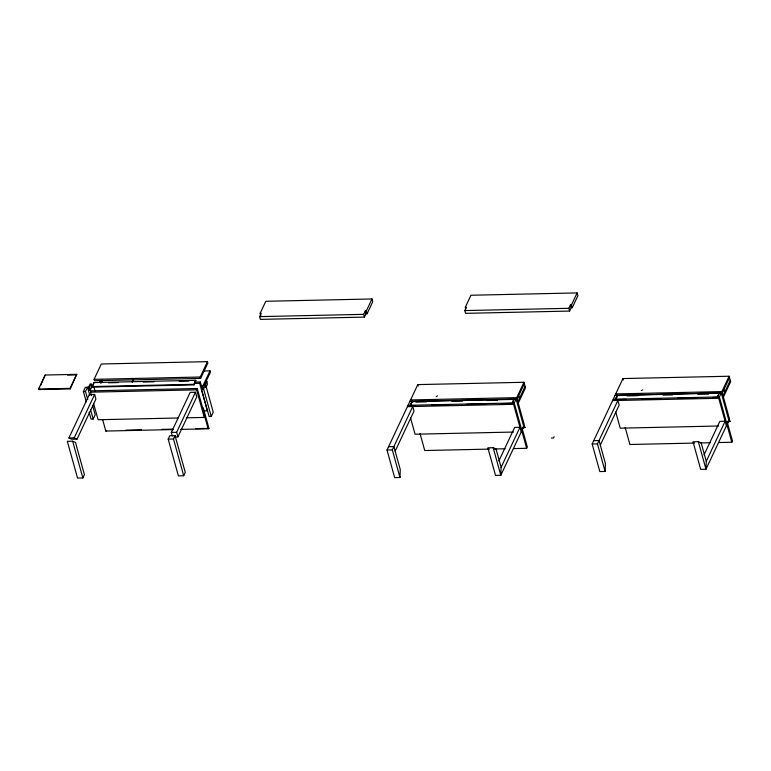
<?xml version="1.0" encoding="UTF-8"?>
<svg xmlns="http://www.w3.org/2000/svg" width="771" height="771" viewBox="0 0 771 771"><rect width="100%" height="100%" fill="white"/><g stroke="black" fill="none" stroke-linecap="round" stroke-linejoin="round"><path stroke-width="1.16" d="M518.266 403.146L525.494 387.794L523.962 382.281L417.795 384.604L387.003 450.033L394.656 477.606L399.966 477.49L400.265 469.558L393.885 446.582L388.574 446.698M501.121 467.342L500.822 475.283L495.522 475.399L487.87 447.826L493.17 447.71L496.023 448.963L501.121 467.342L519.972 427.288L514.662 427.404L498.866 460.962M723.42 397.104L730.648 381.751L729.115 376.238L622.949 378.561L592.157 444L599.819 471.563L605.119 471.447L605.418 463.516L599.038 440.54L593.728 440.655M706.275 461.309L705.985 469.24L700.675 469.356L693.023 441.783L698.333 441.667L701.176 442.93L706.275 461.309L725.125 421.245L719.825 421.361L704.029 454.929M38.55 389.047L45.152 375.024L76.676 374.34L70.238 388.912L38.704 389.596L38.55 389.047L70.084 388.353L76.676 374.34M38.704 389.596L39.716 387.447M40.738 385.288L45.152 375.024M86.265 401.874L83.403 391.533L85.408 387.264L87.537 387.215L89.764 395.253M87.759 399.532L85.523 391.485L87.537 387.215M88.482 387.389L90.053 384.054L91.113 384.035L91.884 386.791L90.313 390.126L89.243 390.145L88.482 387.389L89.542 387.37L91.113 384.035M94.081 379.342L101.309 363.989L207.476 361.657L207.862 363.035L200.633 378.397L94.467 380.72L94.081 379.342L200.248 377.019L207.476 361.657M92.028 386.57L93.917 382.561L195.834 380.334L194.109 384.883L92.183 387.119L92.028 386.57L193.955 384.334L195.834 380.334M92.183 387.119L93.599 384.112M68.898 437.976L89.32 394.579L94.631 394.463L95.903 399.06L77.052 439.113L71.751 439.229L68.898 437.976L74.209 437.861L77.052 439.113M91.412 395.619L90.458 392.179L91.084 390.839L197.251 388.517L204.903 416.08L204.276 417.419L186.38 417.815M99.526 382.387L100.49 380.344M74.209 437.861L94.631 394.463M100.548 382.445L101.666 380.276M100.702 383.004L101.714 380.845M100.866 382.859L101.82 380.826M101.367 382.474L102.379 380.315M101.444 382.753L102.456 380.595M89.137 412.215L91.055 419.106L93.175 419.058L95.19 414.788L92.636 405.594M82.844 477.962L84.415 474.618L75.481 442.458L72.638 441.195L67.328 441.311L77.534 478.078L82.844 477.962L72.638 441.195M132.082 381.761L133.094 379.602M132.236 382.31L133.248 380.151M168.184 439.104L169.755 435.769L175.065 435.654L185.271 472.411L183.7 475.755L178.39 475.871L168.184 439.104L173.494 438.988L175.065 435.654M172.29 435.875L171.326 432.425L190.177 392.372L195.487 392.256L196.769 396.843L177.918 436.906L174.728 436.974M177.918 436.906L176.636 432.309L195.487 392.256M204.276 417.419L196.624 389.847L197.251 388.517M203.775 410.953L207.351 410.876L199.699 383.303L200.325 381.973L194.359 382.098M203.467 384.681L205.587 384.633L213.249 412.206L211.235 416.475L209.114 416.523L201.453 388.95L210.03 370.851L204.064 370.986M204.151 385.539L210.416 372.229L210.03 370.851M206.84 381.5L205.269 384.835L204.19 384.806L205.761 381.472L206.84 381.5L207.428 384.257L205.857 387.591L205.462 385.751M211.235 416.475L203.583 388.902L205.587 384.633M260.155 313.305L265.812 301.288L371.979 298.965L372.74 301.721L367.092 313.739L366.023 313.758L364.452 317.103L260.415 319.377L259.644 316.621L261.215 313.286L260.155 313.305L260.926 316.062M364.452 317.103L363.69 314.346L365.261 311.002L366.321 310.983L371.979 298.965M399.966 477.49L392.314 449.917L412.736 406.519L414.008 411.116L395.157 451.18M465.308 307.263L470.965 295.245L577.132 292.922L577.903 295.678L572.246 307.696L571.186 307.725L569.615 311.06L465.568 313.344L464.807 310.578L466.378 307.243L465.308 307.263L465.819 309.104M436.174 396.573L437.543 395.889M512.676 402.385L513.987 399.012L512.204 403.387L501.41 403.628M521.244 431.885L513.592 404.312L523.962 382.281M517.119 399.012L524.347 383.659M517.881 401.768L525.109 386.416M569.615 311.06L568.844 308.304L570.415 304.969L571.475 304.94L577.132 292.922M513.476 448.587L526.67 448.298L527.297 446.958L522.266 428.849M554.118 436.685L553.491 438.015L551.361 438.063M615.441 399.58L617.224 395.205L615.441 399.58L626.225 399.349M615.586 400.13L617.002 397.132M605.119 471.447L597.467 443.874L617.889 400.477L619.171 405.074L600.32 445.137M641.327 390.54L642.706 389.847M717.83 396.352L718.774 394.347M726.407 425.843L718.755 398.27L729.115 376.238M722.273 392.969L729.501 377.617M723.044 395.725L730.262 380.373M718.63 442.544L731.824 442.255L732.45 440.925L727.419 422.807M102.601 419.482L105.82 431.056L106.591 430.584M208.16 428.811L208.931 428.348L203.265 407.946L202.706 409.141L208.16 428.811L180.472 429.418M522.863 427.905L525.061 427.259L522.873 428.136M726.918 422.2L730.214 421.217L726.928 422.421M464.807 310.578L568.844 308.304M259.644 316.621L363.69 314.346M67.491 375.091L76.83 374.889M108.46 382.801L118.05 382.589M143.233 382.04L154.027 381.799M179.209 381.25L188.799 381.038M194.928 383.409L199.699 383.303M200.421 386.261L202.802 386.204L203.187 387.582M83.403 391.533L85.523 391.485M201.453 388.95L203.583 388.902M90.458 392.179L196.624 389.847M615.721 393.923L721.897 391.591L729.549 419.164L705.985 469.24L698.333 441.667M615.094 395.253L721.261 392.931L728.913 420.503M410.567 399.956L516.734 397.634L524.386 425.207L500.822 475.283L493.17 447.71M617.32 395.571L719.141 392.979L717.358 397.354L712.558 397.45M627.064 395.918L637.858 395.677M663.041 395.128L672.63 394.916M697.813 394.366L708.607 394.135M409.941 401.296L516.107 398.973L523.76 426.536M514.084 399.388L412.167 401.614L410.278 405.623L415.077 405.517M415.916 402.086L426.71 401.855M451.893 401.296L462.677 401.065M486.665 400.535L497.449 400.303M613.215 399.262L719.382 396.94L727.034 424.503M641.819 399.002L660.998 398.588M677.786 398.212L696.974 397.797M612.579 400.592L718.755 398.27M408.052 405.305L514.228 402.973L521.88 430.546M431.866 405.151L449.85 404.756M466.638 404.389L485.826 403.965M407.425 406.635L513.592 404.312M178.034 417.998L98.11 419.742L93.638 403.667M125.846 430.16L141.507 429.823M161.977 429.37L172.81 429.139M195.689 428.637L208.931 428.348M105.82 431.056L173.244 429.572M171.326 432.425L176.636 432.309M727.891 421.265L730.214 421.217M727.911 421.496L730.224 421.438M522.738 427.307L525.061 427.259M522.757 427.529L525.07 427.481M718.688 426.006L620.241 428.165L615.769 412.08M513.534 432.049L415.077 434.208L410.615 418.123M592.157 444L597.467 443.874M694.652 443.074L629.897 444.491L625.185 427.51M700.646 442.94L710.236 442.727M387.003 450.033L392.314 449.917M489.498 449.108L424.744 450.524L420.031 433.553M493.893 449.011L505.082 448.77M723.844 389.634L724.615 392.391M726.793 424.146L731.824 442.255M622.949 378.561L623.334 379.939M571.475 304.94L572.246 307.696M570.415 304.969L571.186 307.725M518.69 395.677L519.452 398.434M521.639 430.189L526.67 448.298M417.795 384.604L418.181 385.982M412.321 402.163L412.061 401.248L410.182 405.257L410.432 406.172M366.321 310.983L367.092 313.739M365.261 311.002L366.023 313.758M200.248 377.019L200.633 378.397M200.325 381.973L202.243 388.863M193.955 384.334L194.109 384.883M173.494 438.988L183.7 475.755M93.917 382.561L94.072 383.11M93.85 386.782L95.132 391.379M89.542 387.37L90.313 390.126M90.621 409.873L93.175 419.058M70.084 388.353L70.238 388.912"/></g></svg>
